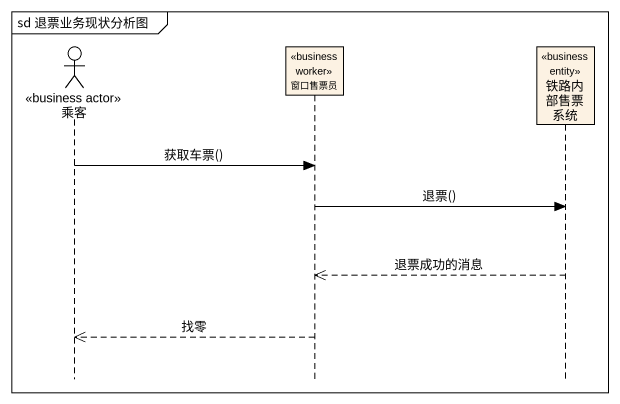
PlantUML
@startuml
mainframe sd 退票业务现状分析图
hide footbox
actor 乘客 <<business actor>>
participant 窗口售票员 <<business worker>> #FCF2E3
participant 铁路内部售票系统 <<business entity>> #FCF2E3

乘客 -> 窗口售票员 : 获取车票()
窗口售票员 -> 铁路内部售票系统 : 退票()
铁路内部售票系统 -->> 窗口售票员 : 退票成功的消息
窗口售票员 -->> 乘客 : 找零
@enduml
